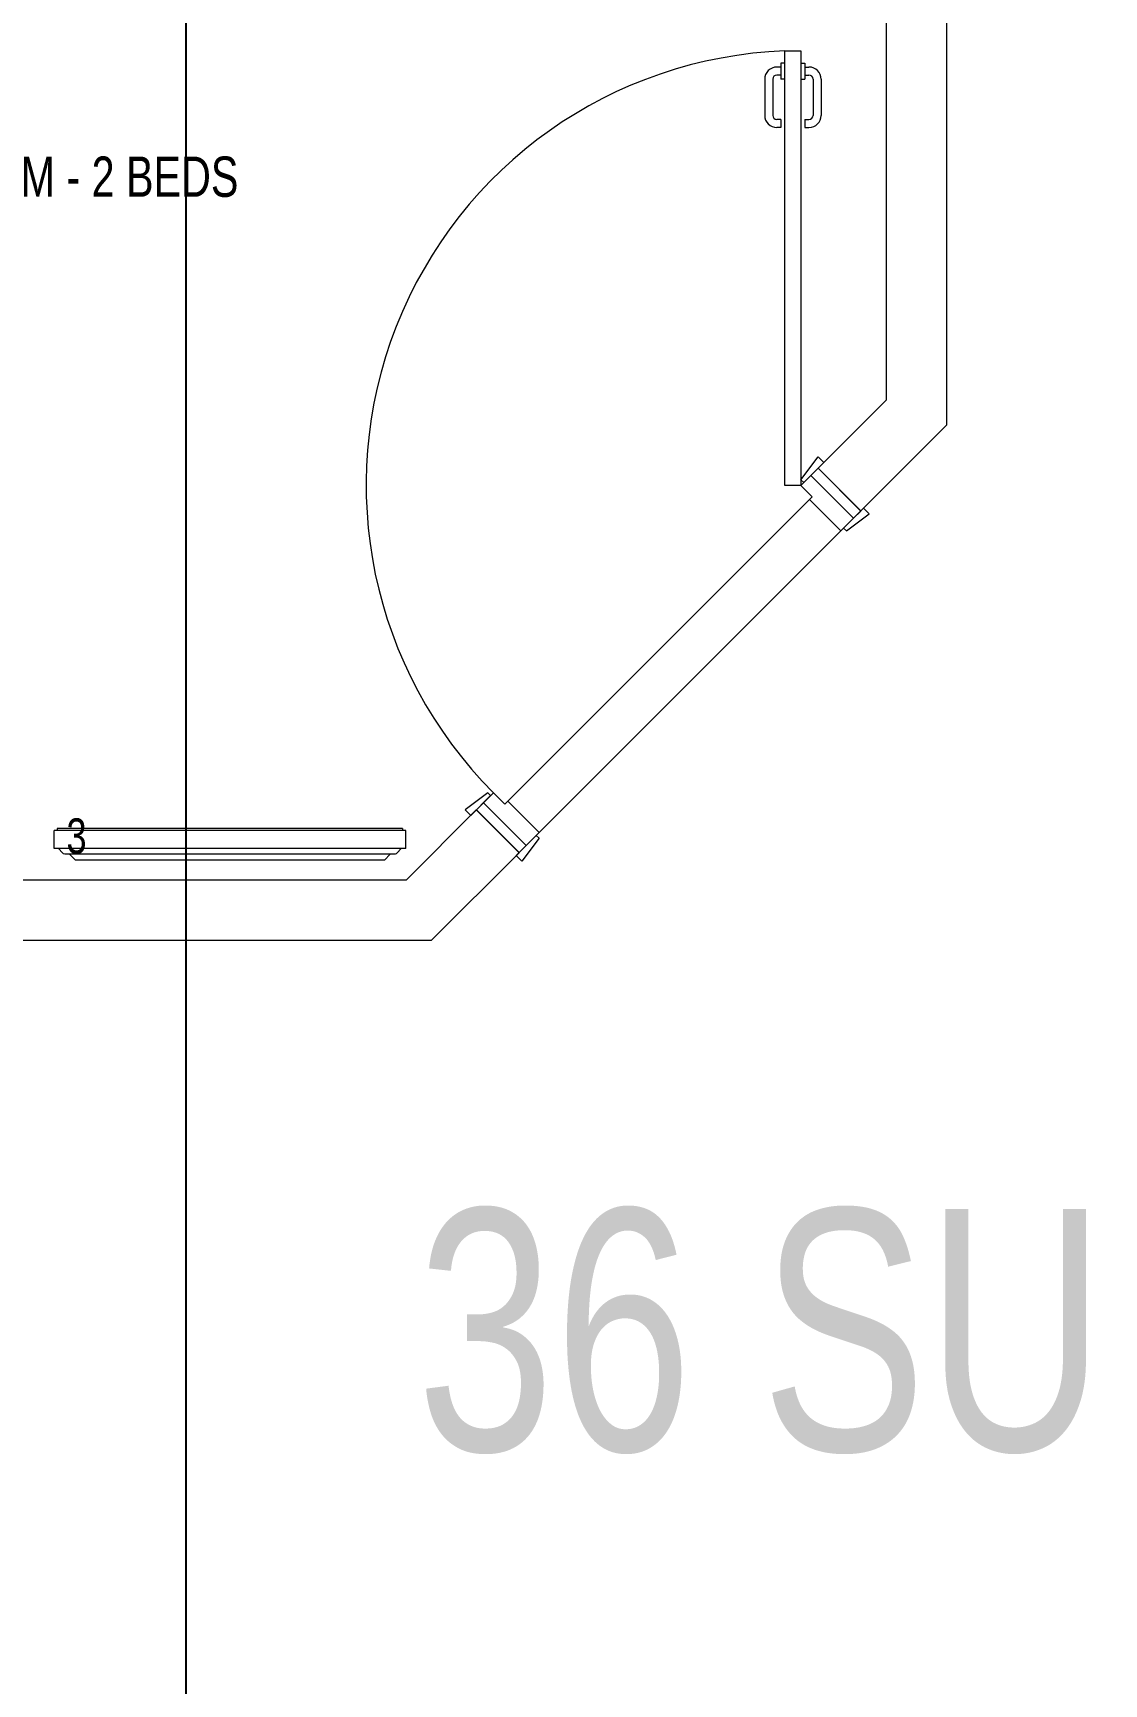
# Model space of a CAD drawing. Header units: metres. Extents: x -18745 to 220762, y -1579758 to -1356048.
# Drawn here: x 136783 to 139442, y -1433219 to -1429119 of the extents above; entities that cross this region are included whole.
import ezdxf

# ---------------------------------------------------------------- set-up
doc = ezdxf.new("R2010")
doc.units = ezdxf.units.M
doc.layers.get('0').update_dxf_attribs({"lineweight": 0})
for name, color, linetype, lineweight in [('A-100 - Copy$0$72_EGR_BASE_TEXT', 8, 'Continuous', 0), ('A-100 - Copy$0$car', 8, 'Continuous', 0), ('A-100 - Copy$0$Medical Equipment and Furniture', 8, 'Continuous', 0), ('A-100 - Copy$0$Walls', 8, 'Continuous', 0), ('A-100 - Copy$0$Wooden Joinery', 8, 'Continuous', 0)]:
    doc.layers.add(name, color=color, linetype=linetype, lineweight=lineweight)
doc.layers.add('A-100 - Copy$0$axes', color=8, linetype='Continuous')
doc.styles.add('A-100 - Copy$0$X3G_ENTITY_257CFD', font='swisscl.ttf', dxfattribs={"height": 200})
doc.styles.add('A-100 - Copy$0$X3G_ENTITY_2587EA', font='swisscl.ttf', dxfattribs={"height": 200})

# ---------------------------------------------------------------- blocks, each defined once
blk = doc.blocks.new('A-100 - Copy$0$DM15862C-P')
for p, q in [((-0.3835, 0), (-0.3983, -0.0149)), ((0.3835, 0), (-0.3835, 0)), ((0.3835, 0), (0.3983, -0.0149)), ((-0.4367, -0.0287), (-0.4367, -0.0734)), ((0.4365, -0.0287), (-0.4367, -0.0287)), ((-0.4157, -0.0175), (-0.4256, -0.0287)), ((0.41, -0.0149), (-0.4099, -0.0149)), ((0.4157, -0.0175), (0.4254, -0.0287)), ((0.4365, -0.0287), (0.4365, -0.0734)), ((0.4365, -0.0734), (-0.4367, -0.0734)), ((-0.4291, -0.078), (-0.4291, -0.0734)), ((0.429, -0.078), (-0.4291, -0.078)), ((0.429, -0.078), (0.429, -0.0734))]:
    blk.add_line(p, q)
for points in [[(-0.4099, -0.0149), (-0.4121, -0.0149), (-0.4141, -0.0158), (-0.4157, -0.0175)], [(0.4157, -0.0175), (0.4141, -0.0158), (0.4121, -0.0149), (0.41, -0.0149)]]:
    blk.add_open_spline(points, degree=3)
blk = doc.blocks.new('A-100 - Copy$0$A$C683B37BC')
at = {"layer": 'A-100 - Copy$0$car'}
for p, q in [((-770.4, -827), (-21.2, -77.8)), ((56.6, -155.6, -2.4), (-692.7, -904.8, -4.7))]:
    blk.add_line(p, q, dxfattribs=at)
at = {"layer": 'A-100 - Copy$0$Wooden Joinery'}
for p, q in [((-92.4, 996.4, -2.4), (-102.4, 996.4, -2.4)), ((-92.4, 1006.4, -2.4), (-92.4, 966.4, -2.4)), ((-82.4, 1006.4, -2.4), (-92.4, 1006.4, -2.4)), ((-42.4, 1006.4, -2.4), (-32.4, 1006.4, -2.4)), ((-32.4, 1006.4, -2.4), (-32.4, 966.4, -2.4)), ((-32.4, 996.4, -2.4), (-22.4, 996.4, -2.4)), ((-132.4, 966.4, -2.4), (-132.4, 876.4, -2.4)), ((-112.4, 966.4, -2.4), (-112.4, 876.4, -2.4)), ((-92.4, 976.4, -2.4), (-102.4, 976.4, -2.4)), ((-82.4, 966.4, -2.4), (-92.4, 966.4, -2.4)), ((-42.4, 966.4, -2.4), (-32.4, 966.4, -2.4)), ((-32.4, 976.4, -2.4), (-22.4, 976.4, -2.4)), ((-12.4, 966.4, -2.4), (-12.4, 876.4, -2.4)), ((7.6, 966.4, -2.4), (7.6, 876.4, -2.4)), ((-92.4, 866.4, -2.4), (-102.4, 866.4, -2.4)), ((-92.4, 866.4, -2.4), (-92.4, 846.4, -2.4)), ((-32.4, 866.4, -2.4), (-22.4, 866.4, -2.4)), ((-32.4, 866.4, -2.4), (-32.4, 846.4, -2.4)), ((-92.4, 846.4, -2.4), (-102.4, 846.4, -2.4)), ((-32.4, 846.4, -2.4), (-22.4, 846.4, -2.4))]:
    blk.add_line(p, q, dxfattribs=at)
for points in [[(-82.4, -42.4), (-82.4, 1036.4), (-42.4, 1036.4), (-42.4, -42.4)], [(-35.4, -35.4), (-42.4, -28.3), (0, 28.3), (14.1, 14.1)], [(63.6, -148.5), (70.7, -155.6), (127.3, -113.1), (113.1, -99)], [(-812.9, -812.9), (-819.9, -805.8), (-876.5, -848.2), (-862.4, -862.4)], [(-699.7, -911.9), (-692.7, -918.9), (-735.1, -975.5), (-749.2, -961.4)]]:
    blk.add_lwpolyline(points, close=True, dxfattribs=at)
for points in [[(-17.7, -17.7), (88.4, -123.7), (106.1, -106.1), (0, 0), (-17.7, -17.7)], [(-17.7, -17.7), (-42.4, -42.4), (-14.1, -70.7), (-21.2, -77.8), (56.6, -155.6), (88.4, -123.7), (-17.7, -17.7)], [(-830.6, -830.6), (-805.8, -805.8), (-777.5, -834.1), (-770.4, -827), (-692.7, -904.8), (-724.5, -936.6), (-830.6, -830.6)], [(-830.6, -830.6), (-724.5, -936.6), (-742.2, -954.3), (-848.2, -848.2), (-830.6, -830.6)]]:
    blk.add_lwpolyline(points, dxfattribs=at)
for centre, radius, start, end in [((-42.4, -42.4), 1079.6, 92.1234, 225), ((-102.4, 966.4, -2.4), 30, 90, 180), ((-22.4, 966.4, -2.4), 30, 0, 90), ((-102.4, 966.4, -2.4), 10, 90, 180), ((-22.4, 966.4, -2.4), 10, 0, 90), ((-102.4, 876.4, -2.4), 30, 180, 270), ((-102.4, 876.4, -2.4), 10, 180, 270), ((-22.4, 876.4, -2.4), 10, 270, 0), ((-22.4, 876.4, -2.4), 30, 270, 0)]:
    blk.add_arc(centre, radius, start, end, dxfattribs=at)
blk = doc.blocks.new('A-100 - Copy')
at = {"layer": 'A-100 - Copy$0$axes'}
blk.add_line((137163.3, -1477297.4, 0), (137163.3, -1387547.7, 0), dxfattribs=at)
at = {"layer": 'A-100 - Copy$0$Walls'}
for p, q in [((139051.2, -1427737.7, 0), (139051.2, -1430092.7, 0)), ((138901.2, -1428542.7, 0), (138901.2, -1430030.6, 0)), ((138901.2, -1430030.6, 0), (138731.9, -1430199.9, 0)), ((139051.2, -1430092.7, 0), (138838, -1430305.9, 0)), ((138731.9, -1430199.9, 0), (138838, -1430305.9, 0)), ((137883.4, -1431048.4, 0), (137709.1, -1431222.7, 0)), ((137883.4, -1431048.4, 0), (137989.5, -1431154.5, 0)), ((137989.5, -1431154.5, 0), (137771.2, -1431372.7, 0)), ((137709.1, -1431222.7, 0), (133636.2, -1431222.7, 0)), ((137771.2, -1431372.7, 0), (129376.7, -1431372.7, 0))]:
    blk.add_line(p, q, dxfattribs=at)
at = {"layer": 'A-100 - Copy$0$Medical Equipment and Furniture', "xscale": -1000, "yscale": 1000, "zscale": 1000, "rotation": 180}
blk.add_blockref('A-100 - Copy$0$DM15862C-P', (137271.5, -1431172.7, 0), dxfattribs=at)
blk.add_blockref('A-100 - Copy$0$DM15862C-P', (137271.5, -1431172.7, 0), dxfattribs=at)
at = {"layer": 'A-100 - Copy$0$Wooden Joinery'}
blk.add_blockref('A-100 - Copy$0$A$C683B37BC', (138731.9, -1430199.9, 0), dxfattribs=at)
at = {"layer": 'A-100 - Copy$0$72_EGR_BASE_TEXT', "style": 'A-100 - Copy$0$X3G_ENTITY_2587EA'}
blk.add_text('36 SURGICAL', height=600, dxfattribs=at).set_placement((137735.4, -1432639.6, -7.1))
at = {"layer": 'A-100 - Copy$0$72_EGR_BASE_TEXT', "insert": (136674.7, -1429425.7, 0), "char_height": 100, "attachment_point": 2, "style": 'A-100 - Copy$0$X3G_ENTITY_2587EA'}
blk.add_mtext('PATIENT ROOM - 2 BEDS', dxfattribs=at)
at = {"layer": 'A-100 - Copy$0$Medical Equipment and Furniture', "insert": (136890.7, -1431158, -2.4), "char_height": 87.5, "attachment_point": 8, "style": 'A-100 - Copy$0$X3G_ENTITY_257CFD'}
blk.add_mtext('3', dxfattribs=at)

msp = doc.modelspace()

# ---------------------------------------------------------------- block references
msp.add_blockref('A-100 - Copy', (0, 0))

doc.saveas('drawing.dxf')
